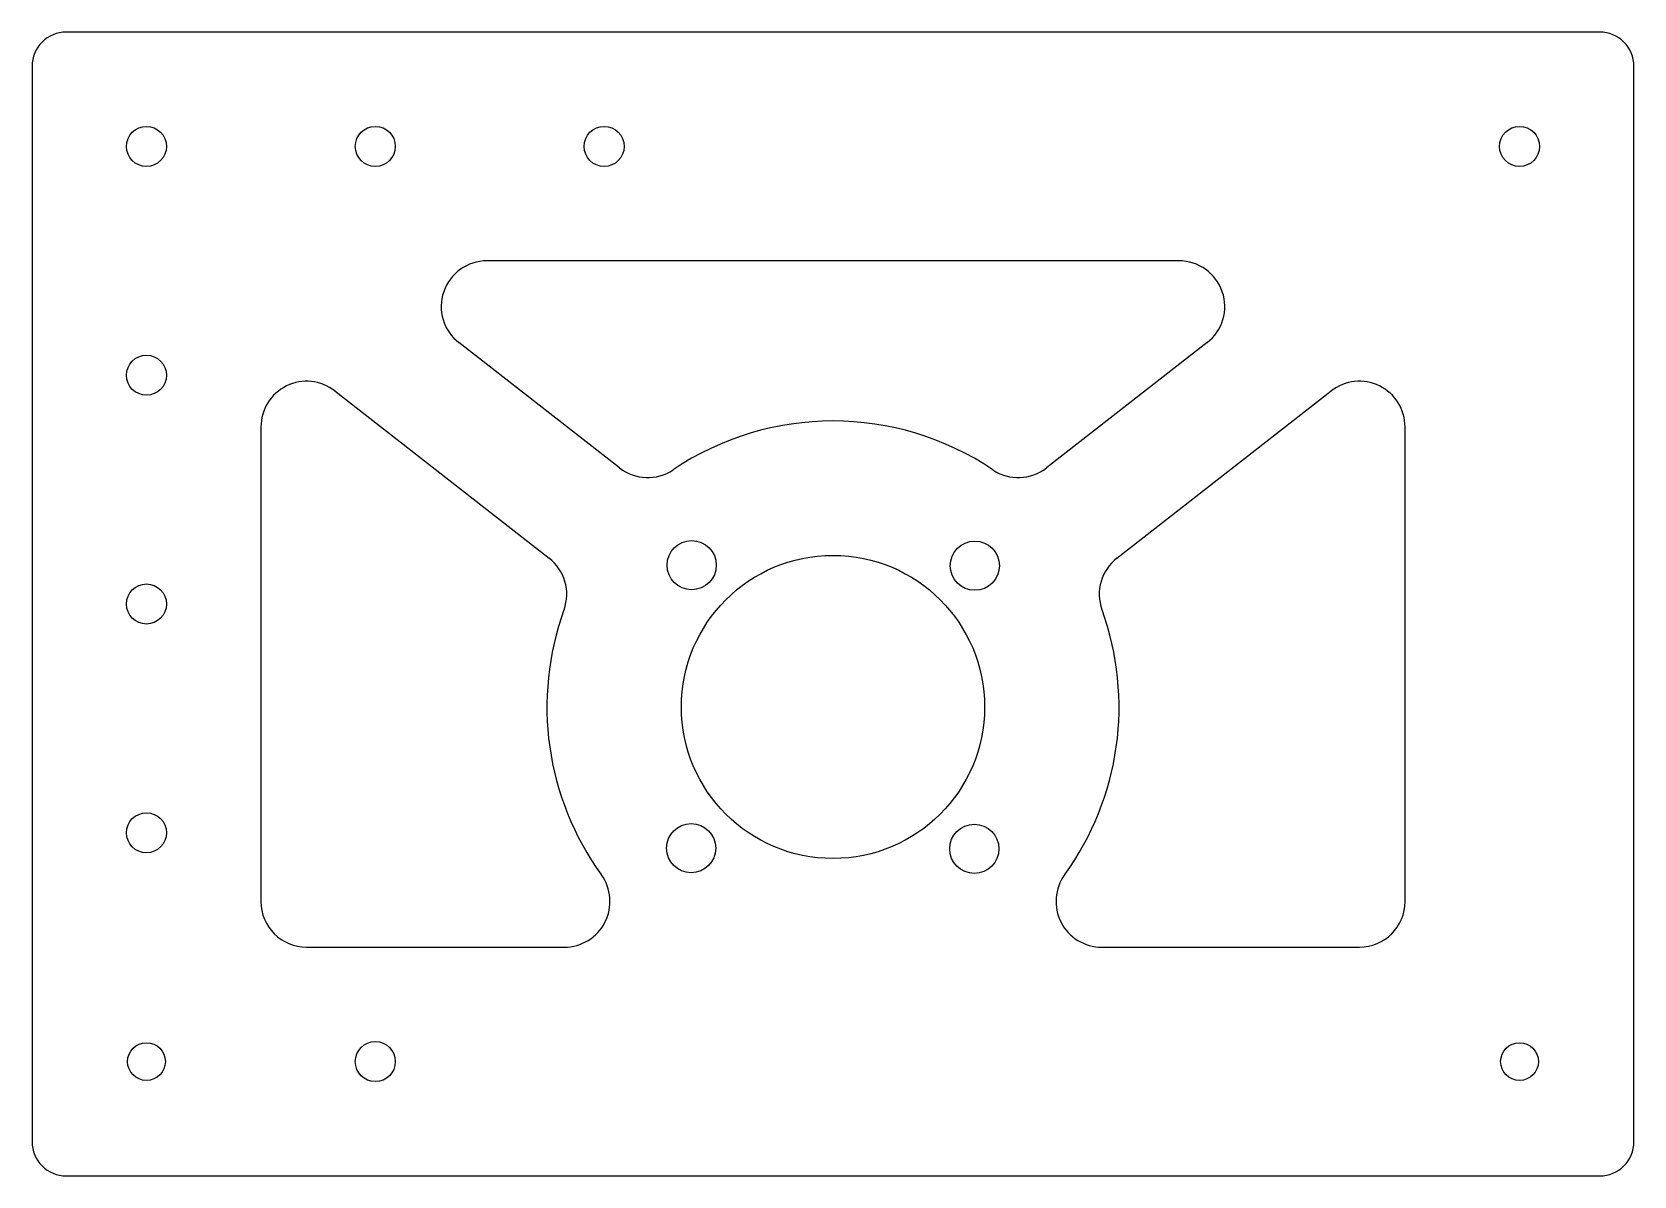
# Model space of a CAD drawing. Header units: millimetres. Extents: x -70 to 70, y -50 to 50.
import ezdxf

# ---------------------------------------------------------------- set-up
doc = ezdxf.new("R2010")
doc.units = ezdxf.units.MM

msp = doc.modelspace()

# ---------------------------------------------------------------- linework, layer by layer
at = {"color": 7, "linetype": 'Continuous', "lineweight": 25}
for p, q in [((67, 50), (-67, 50)), ((-70, 47), (-70, -47)), ((70, -47), (70, 47)), ((30.24, 30), (-30.24, 30)), ((-18.66, 11.9), (-32.7, 22.85)), ((32.7, 22.85), (18.66, 11.9)), ((-43.54, 18.62), (-24.81, 4.01)), ((24.81, 4.01), (43.54, 18.62)), ((-50, 15.47), (-50, -26)), ((50, -26), (50, 15.47)), ((-46, -30), (-23.49, -30)), ((23.49, -30), (46, -30)), ((-67, -50), (67, -50))]:
    msp.add_line(p, q, dxfattribs=at)
for centre, radius in [((-60, 40), 1.75), ((-40, 40), 1.75), ((-20, 40), 1.75), ((60, 40), 1.75), ((-60, 20), 1.75), ((-12.35, 3.4), 2.15), ((0, -9), 13.25), ((12.4, 3.35), 2.15), ((-60, 0), 1.75), ((-60, -20), 1.75), ((-12.4, -21.35), 2.15), ((12.35, -21.4), 2.15), ((-60, -40), 1.65), ((-40, -40), 1.75), ((60, -40), 1.65)]:
    msp.add_circle(centre, radius, dxfattribs=at)
for centre, radius, start, end in [((-67, 47), 3, 90, 180), ((67, 47), 3, 0, 90), ((-30.24, 26), 4, 90, 232.0458), ((30.24, 26), 4, 307.9542, 90), ((-46, 15.47), 4, 52.0458, 180), ((46, 15.47), 4, 0, 127.9542), ((0, -9), 25, 56.0342, 123.9658), ((-16.2, 15.05), 4, 232.0458, 303.9658), ((16.2, 15.05), 4, 236.0342, 307.9542), ((-27.27, 0.86), 4, 340.1258, 52.0458), ((27.27, 0.86), 4, 127.9542, 199.8742), ((0, -9), 25, 160.1258, 215.8883), ((0, -9), 25, 324.1117, 19.8742), ((-23.49, -26), 4, 270, 35.8883), ((23.49, -26), 4, 144.1117, 270), ((-46, -26), 4, 180, 270), ((46, -26), 4, 270, 0), ((-67, -47), 3, 180, 270), ((67, -47), 3, 270, 0)]:
    msp.add_arc(centre, radius, start, end, dxfattribs=at)

doc.saveas('drawing.dxf')
